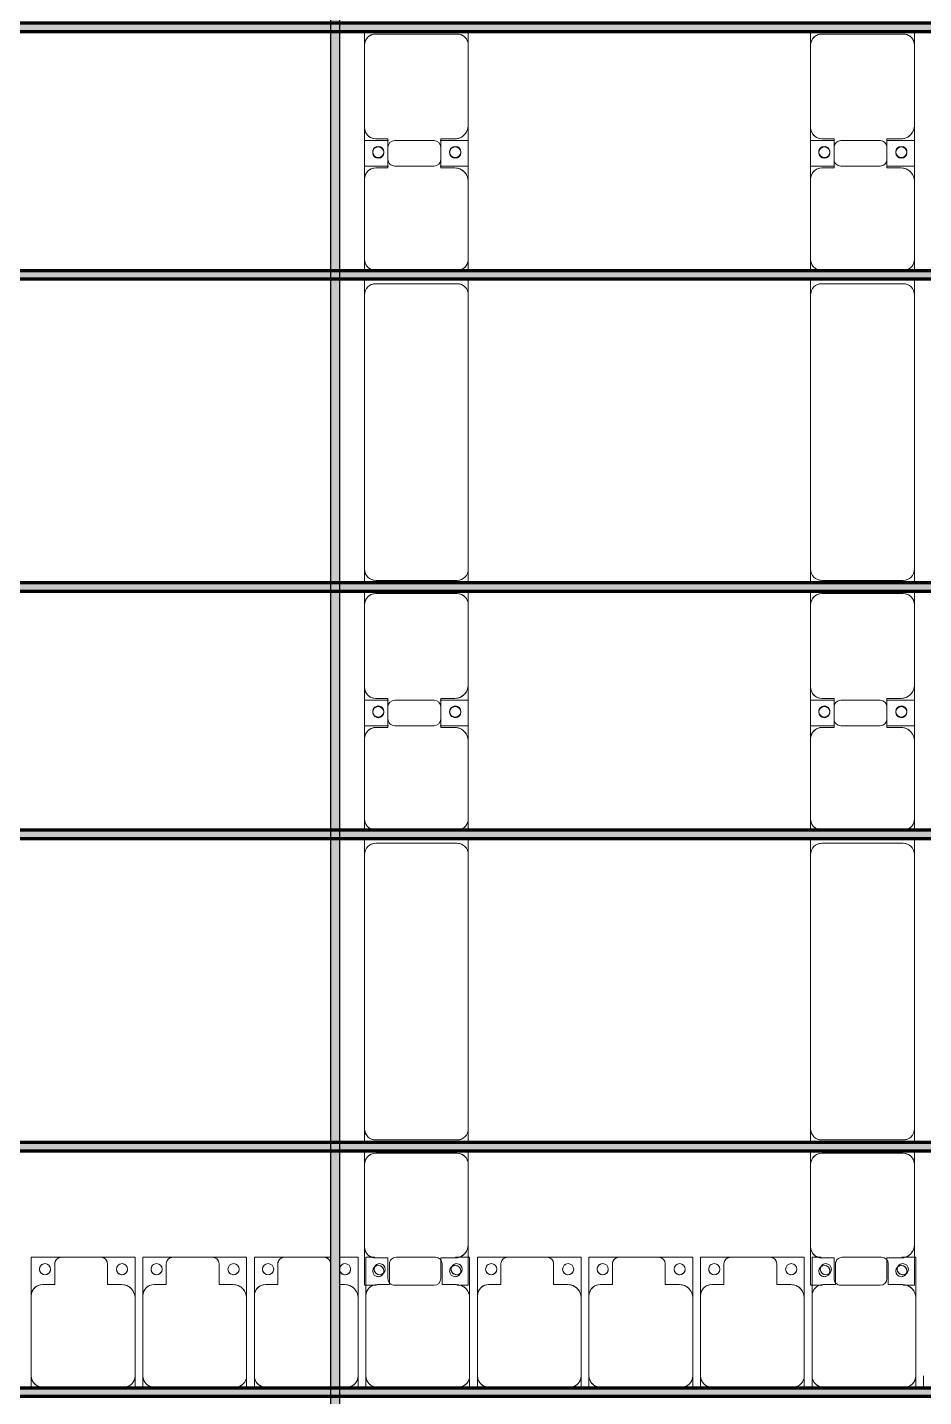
# Model space of a CAD drawing. Header units: millimetres. Extents: x -291190 to 146725, y 19759 to 185158.
# Drawn here: x -50923 to -46906, y 85792 to 91933 of the extents above; entities that cross this region are included whole.
import ezdxf

# ---------------------------------------------------------------- set-up
doc = ezdxf.new("R2010")
doc.units = ezdxf.units.MM
doc.layers.add('A-GENM', color=13, linetype='Continuous', lineweight=9)
doc.layers.add('S-BEAM', color=12, linetype='Continuous', lineweight=9)

# ---------------------------------------------------------------- blocks, each defined once
blk = doc.blocks.new('Dai phao do pin - DẢI PHAO ĐỠ PIN-51784-KHUNG KẾT CẤU BÈ PIN 4')
at = {"layer": 'A-GENM', "color": 7}
for p, q in [((63459.9, 241.6), (63519.7, 241.6)), ((63459.9, 241.6), (63519.7, 241.6)), ((63469.7, 191.6), (63469.7, -173.4)), ((63879.7, 241.6), (63519.7, 241.6)), ((63879.7, 241.6), (64062.2, 241.6)), ((64062.2, 241.6), (63879.7, 241.6)), ((63947.8, 241.6), (64130.3, 241.6)), ((63947.8, 116.2), (63947.8, 241.6)), ((64130.3, 241.6), (63947.8, 241.6)), ((64062.2, 241.6), (64062.2, 116.2)), ((64480.3, 241.6), (64130.3, 241.6)), ((64480.3, 241.6), (64529.9, 241.6)), ((64480.3, 241.6), (64529.9, 241.6)), ((64569.9, 241.6), (64639.7, 241.6)), ((64569.9, 241.6), (64639.7, 241.6)), ((64589.7, 191.6), (64589.7, -173.4)), ((65870.3, 241.6), (64639.7, 241.6)), ((65870.3, 241.6), (65929.9, 241.6)), ((65870.3, 241.6), (65929.9, 241.6)), ((65920.3, -173.4), (65920.3, 191.6)), ((65969.9, 241.6), (66029.7, 241.6)), ((65969.9, 241.6), (66029.7, 241.6)), ((65979.7, 191.6), (65979.7, -173.4)), ((66389.7, 241.6), (66029.7, 241.6)), ((66389.7, 241.6), (66572.2, 241.6)), ((66572.2, 241.6), (66389.7, 241.6)), ((66457.8, 241.6), (66640.3, 241.6)), ((66457.8, 116.2), (66457.8, 241.6)), ((66640.3, 241.6), (66457.8, 241.6)), ((66572.2, 241.6), (66572.2, 116.2)), ((66990.3, 241.6), (66640.3, 241.6)), ((66990.3, 241.6), (67039.9, 241.6)), ((66990.3, 241.6), (67039.9, 241.6)), ((67079.9, 241.6), (67149.7, 241.6)), ((67079.9, 241.6), (67149.7, 241.6)), ((67099.7, 191.6), (67099.7, -173.4)), ((68380.3, 241.6), (67149.7, 241.6)), ((68380.3, 241.6), (68439.9, 241.6)), ((68380.3, 241.6), (68439.9, 241.6)), ((68430.3, -173.4), (68430.3, 191.6)), ((68479.9, 241.6), (68539.7, 241.6)), ((68479.9, 241.6), (68539.7, 241.6)), ((68489.7, 191.6), (68489.7, -173.4)), ((68899.7, 241.6), (68539.7, 241.6)), ((68899.7, 241.6), (69082.2, 241.6)), ((68956.8, 241.6), (68899.7, 241.6)), ((69082.2, 241.6), (69082.2, 191.1)), ((69082.2, 191.1), (69082.2, 206.3)), ((63939.7, 118.2), (63939.7, 181.6)), ((64070.3, 181.6), (64070.3, 118.2)), ((66449.7, 118.2), (66449.7, 181.6)), ((66580.3, 181.6), (66580.3, 118.2)), ((68959.7, 118.2), (68959.7, 181.6)), ((64032.2, 118.2), (63939.7, 118.2)), ((63947.8, 88.2), (63947.8, -88.2)), ((64070.3, 118.2), (63977.8, 118.2)), ((64062.2, -88.2), (64062.2, 88.2)), ((66542.2, 118.2), (66449.7, 118.2)), ((66457.8, 88.2), (66457.8, -88.2)), ((66580.3, 118.2), (66487.8, 118.2)), ((66572.2, -88.2), (66572.2, 88.2)), ((69052.2, 118.2), (68959.7, 118.2)), ((69082.2, -88.2), (69082.2, 88.2)), ((63939.7, -173.4), (63939.7, -118.2)), ((63939.7, -118.2), (64032.2, -118.2)), ((63947.8, -223.4), (63947.8, -116.2)), ((63977.8, -118.2), (64070.3, -118.2)), ((64062.2, -116.2), (64062.2, -223.4)), ((64070.3, -118.2), (64070.3, -173.4)), ((66449.7, -173.4), (66449.7, -118.2)), ((66449.7, -118.2), (66542.2, -118.2)), ((66457.8, -223.4), (66457.8, -116.2)), ((66487.8, -118.2), (66580.3, -118.2)), ((66572.2, -116.2), (66572.2, -223.4)), ((66580.3, -118.2), (66580.3, -173.4)), ((68959.7, -173.4), (68959.7, -118.2)), ((68959.7, -118.2), (69052.2, -118.2)), ((63947.8, -169.2), (63947.8, -202)), ((66457.8, -169.2), (66457.8, -202)), ((69082.2, -170.3), (69082.2, -223.4)), ((69082.2, -183.7), (69082.2, -170.3)), ((63519.7, -223.4), (63459.9, -223.4)), ((63519.7, -223.4), (63459.9, -223.4)), ((63519.7, -223.4), (63889.7, -223.4)), ((64062.2, -223.4), (63889.7, -223.4)), ((63889.7, -223.4), (64062.2, -223.4)), ((64120.3, -223.4), (63947.8, -223.4)), ((63947.8, -223.4), (64120.3, -223.4)), ((64120.3, -223.4), (64480.3, -223.4)), ((64529.9, -223.4), (64480.3, -223.4)), ((64529.9, -223.4), (64480.3, -223.4)), ((64639.7, -223.4), (64569.9, -223.4)), ((64639.7, -223.4), (64569.9, -223.4)), ((64639.7, -223.4), (65870.3, -223.4)), ((65929.9, -223.4), (65870.3, -223.4)), ((65929.9, -223.4), (65870.3, -223.4)), ((66029.7, -223.4), (65969.9, -223.4)), ((66029.7, -223.4), (65969.9, -223.4)), ((66029.7, -223.4), (66399.7, -223.4)), ((66572.2, -223.4), (66399.7, -223.4)), ((66399.7, -223.4), (66572.2, -223.4)), ((66630.3, -223.4), (66457.8, -223.4)), ((66457.8, -223.4), (66630.3, -223.4)), ((66630.3, -223.4), (66990.3, -223.4)), ((67039.9, -223.4), (66990.3, -223.4)), ((67039.9, -223.4), (66990.3, -223.4)), ((67149.7, -223.4), (67079.9, -223.4)), ((67149.7, -223.4), (67079.9, -223.4)), ((67149.7, -223.4), (68380.3, -223.4)), ((68439.9, -223.4), (68380.3, -223.4)), ((68439.9, -223.4), (68380.3, -223.4)), ((68539.7, -223.4), (68479.9, -223.4)), ((68539.7, -223.4), (68479.9, -223.4)), ((68539.7, -223.4), (68909.7, -223.4)), ((69082.2, -223.4), (68909.7, -223.4)), ((68909.7, -223.4), (69082.2, -223.4))]:
    blk.add_line(p, q, dxfattribs=at)
for centre, radius, start, end in [((63519.7, 191.6), 50, 90, 180), ((63519.7, 191.6), 50, 105, 180), ((63879.7, 181.6), 60, 360, 90), ((63879.7, 181.6), 60, 45, 60), ((63879.7, 181.6), 60, 360, 60), ((63879.7, 181.6), 60, 45, 60), ((63998.6, 183.2), 25, 0, 180), ((63998.6, 183.2), 25, 360, 165), ((64001.4, 183.2), 25, 360, 180), ((64001.4, 183.2), 25, 90, 180), ((64001.4, 183.2), 25, 15, 75), ((64130.3, 181.6), 60, 90, 180), ((64130.3, 181.6), 60, 120, 180), ((64480.3, 191.6), 50, 15, 90), ((64480.3, 191.6), 50, 15, 75), ((64639.7, 191.6), 50, 90, 180), ((64639.7, 191.6), 50, 150, 180), ((64639.7, 191.6), 50, 105, 120), ((65870.3, 191.6), 50, 360, 90), ((65870.3, 191.6), 50, 60, 90), ((65870.3, 191.6), 50, 15, 30), ((66029.7, 191.6), 50, 90, 180), ((66029.7, 191.6), 50, 105, 180), ((66389.7, 181.6), 60, 360, 90), ((66389.7, 181.6), 60, 45, 60), ((66389.7, 181.6), 60, 360, 60), ((66389.7, 181.6), 60, 45, 60), ((66508.6, 183.2), 25, 0, 180), ((66508.6, 183.2), 25, 360, 165), ((66511.4, 183.2), 25, 0, 180), ((66511.4, 183.2), 25, 90, 180), ((66511.4, 183.2), 25, 15, 75), ((66640.3, 181.6), 60, 90, 180), ((66640.3, 181.6), 60, 120, 180), ((66990.3, 191.6), 50, 15, 90), ((66990.3, 191.6), 50, 15, 75), ((67149.7, 191.6), 50, 90, 180), ((67149.7, 191.6), 50, 150, 180), ((67149.7, 191.6), 50, 105, 120), ((68380.3, 191.6), 50, 360, 90), ((68380.3, 191.6), 50, 60, 90), ((68380.3, 191.6), 50, 15, 30), ((68539.7, 191.6), 50, 90, 180), ((68539.7, 191.6), 50, 105, 180), ((68899.7, 181.6), 60, 360, 90), ((68899.7, 181.6), 60, 45, 60), ((68899.7, 181.6), 60, 360, 60), ((68899.7, 181.6), 60, 45, 60), ((69018.6, 183.2), 25, 0, 180), ((69018.6, 183.2), 25, 60, 165), ((69018.6, 183.2), 25, 360, 15), ((63998.6, 183.2), 25, 180, 360), ((64001.4, 183.2), 25, 180, 0), ((64001.4, 183.2), 25, 180, 270), ((63998.6, 183.2), 25, 210, 255), ((63998.6, 183.2), 25, 270, 360), ((64001.4, 183.2), 25, 285, 330), ((66508.6, 183.2), 25, 180, 0), ((66511.4, 183.2), 25, 180, 0), ((66511.4, 183.2), 25, 180, 270), ((66508.6, 183.2), 25, 210, 255), ((66508.6, 183.2), 25, 270, 360), ((66511.4, 183.2), 25, 285, 330), ((69018.6, 183.2), 25, 180, 0), ((69018.6, 183.2), 25, 180, 195), ((69018.6, 183.2), 25, 210, 255), ((69018.6, 183.2), 25, 285, 315), ((63977.8, 88.2), 30, 90, 180), ((64032.2, 88.2), 30, 360, 90), ((66487.8, 88.2), 30, 90, 180), ((66542.2, 88.2), 30, 360, 90), ((69052.2, 88.2), 30, 360, 90), ((63977.8, -88.2), 30, 180, 270), ((64032.2, -88.2), 30, 270, 360), ((66487.8, -88.2), 30, 180, 270), ((66542.2, -88.2), 30, 270, 360), ((69052.2, -88.2), 30, 270, 360), ((69052.2, -88.2), 30, 285, 300), ((63519.7, -173.4), 50, 180, 270), ((63519.7, -173.4), 50, 180, 255), ((63889.7, -173.4), 50, 270, 360), ((63889.7, -173.4), 50, 285, 360), ((63889.7, -173.4), 50, 315, 0), ((63889.7, -173.4), 50, 315, 0), ((63998.6, -161.8), 25, 0, 180), ((63998.6, -161.8), 25, 180, 360), ((63998.6, -161.8), 25, 105, 165), ((63998.6, -161.8), 25, 195, 360), ((64001.4, -161.8), 25, 0, 180), ((64001.4, -161.8), 25, 105, 180), ((64001.4, -161.8), 25, 180, 0), ((64001.4, -161.8), 25, 180, 270), ((63998.6, -161.8), 25, 360, 75), ((64001.4, -161.8), 25, 15, 75), ((64001.4, -161.8), 25, 285, 345), ((64120.3, -173.4), 50, 180, 270), ((64120.3, -173.4), 50, 180, 255), ((64639.7, -173.4), 50, 180, 270), ((64639.7, -173.4), 50, 180, 210), ((65870.3, -173.4), 50, 270, 360), ((65870.3, -173.4), 50, 330, 360), ((66029.7, -173.4), 50, 180, 270), ((66029.7, -173.4), 50, 180, 255), ((66399.7, -173.4), 50, 270, 360), ((66399.7, -173.4), 50, 285, 360), ((66399.7, -173.4), 50, 315, 0), ((66399.7, -173.4), 50, 315, 0), ((66508.6, -161.8), 25, 0, 180), ((66508.6, -161.8), 25, 180, 0), ((66508.6, -161.8), 25, 105, 165), ((66508.6, -161.8), 25, 195, 360), ((66511.4, -161.8), 25, 0, 180), ((66511.4, -161.8), 25, 105, 180), ((66511.4, -161.8), 25, 180, 360), ((66511.4, -161.8), 25, 180, 270), ((66508.6, -161.8), 25, 360, 75), ((66511.4, -161.8), 25, 15, 75), ((66511.4, -161.8), 25, 285, 345), ((66630.3, -173.4), 50, 180, 270), ((66630.3, -173.4), 50, 180, 255), ((67149.7, -173.4), 50, 180, 270), ((67149.7, -173.4), 50, 180, 210), ((68380.3, -173.4), 50, 270, 360), ((68380.3, -173.4), 50, 330, 360), ((68539.7, -173.4), 50, 180, 270), ((68539.7, -173.4), 50, 180, 255), ((68909.7, -173.4), 50, 270, 360), ((68909.7, -173.4), 50, 285, 360), ((69018.6, -161.8), 25, 0, 180), ((69018.6, -161.8), 25, 180, 0), ((69018.6, -161.8), 25, 180, 240), ((69018.6, -161.8), 25, 105, 165), ((69018.6, -161.8), 25, 45, 90), ((69018.6, -161.8), 25, 300, 315), ((69018.6, -161.8), 25, 360, 15), ((69018.6, -161.8), 25, 345, 360), ((64120.3, -173.4), 50, 210, 225), ((64120.3, -173.4), 50, 210, 225), ((64480.3, -173.4), 50, 270, 345), ((64480.3, -173.4), 50, 285, 345), ((64639.7, -173.4), 50, 240, 270), ((65870.3, -173.4), 50, 285, 300), ((66630.3, -173.4), 50, 210, 225), ((66630.3, -173.4), 50, 210, 225), ((66990.3, -173.4), 50, 270, 345), ((66990.3, -173.4), 50, 285, 345), ((67149.7, -173.4), 50, 240, 270), ((68380.3, -173.4), 50, 285, 300), ((68909.7, -173.4), 50, 315, 330), ((68909.7, -173.4), 50, 315, 330)]:
    blk.add_arc(centre, radius, start, end, dxfattribs=at)
blk = doc.blocks.new('Dai phao do pin - DẢI PHAO ĐỠ PIN-V20-KHUNG KẾT CẤU BÈ PIN 4')
at = {"layer": 'A-GENM', "color": 7}
for p, q in [((63459.9, 241.6), (63519.7, 241.6)), ((63459.9, 241.6), (63519.7, 241.6)), ((63469.7, 191.6), (63469.7, -173.4)), ((63879.7, 241.6), (63519.7, 241.6)), ((63879.7, 241.6), (64062.2, 241.6)), ((64062.2, 241.6), (63879.7, 241.6)), ((63947.8, 241.6), (64130.3, 241.6)), ((63947.8, 116.2), (63947.8, 241.6)), ((64130.3, 241.6), (63947.8, 241.6)), ((64062.2, 241.6), (64062.2, 116.2)), ((64480.3, 241.6), (64130.3, 241.6)), ((64480.3, 241.6), (64529.9, 241.6)), ((64480.3, 241.6), (64529.9, 241.6)), ((64569.9, 241.6), (64639.7, 241.6)), ((64569.9, 241.6), (64639.7, 241.6)), ((64589.7, 191.6), (64589.7, -173.4)), ((65870.3, 241.6), (64639.7, 241.6)), ((65870.3, 241.6), (65929.9, 241.6)), ((65870.3, 241.6), (65929.9, 241.6)), ((65920.3, -173.4), (65920.3, 191.6)), ((65969.9, 241.6), (66029.7, 241.6)), ((65969.9, 241.6), (66029.7, 241.6)), ((65979.7, 191.6), (65979.7, -173.4)), ((66389.7, 241.6), (66029.7, 241.6)), ((66389.7, 241.6), (66572.2, 241.6)), ((66572.2, 241.6), (66389.7, 241.6)), ((66457.8, 241.6), (66640.3, 241.6)), ((66457.8, 116.2), (66457.8, 241.6)), ((66640.3, 241.6), (66457.8, 241.6)), ((66572.2, 241.6), (66572.2, 116.2)), ((66990.3, 241.6), (66640.3, 241.6)), ((66990.3, 241.6), (67039.9, 241.6)), ((66990.3, 241.6), (67039.9, 241.6)), ((67079.9, 241.6), (67149.7, 241.6)), ((67079.9, 241.6), (67149.7, 241.6)), ((67099.7, 191.6), (67099.7, -173.4)), ((68380.3, 241.6), (67149.7, 241.6)), ((68380.3, 241.6), (68439.9, 241.6)), ((68380.3, 241.6), (68439.9, 241.6)), ((68430.3, -173.4), (68430.3, 191.6)), ((68479.9, 241.6), (68539.7, 241.6)), ((68479.9, 241.6), (68539.7, 241.6)), ((68489.7, 191.6), (68489.7, -173.4)), ((68899.7, 241.6), (68539.7, 241.6)), ((68899.7, 241.6), (69082.2, 241.6)), ((68956.8, 241.6), (68899.7, 241.6)), ((69082.2, 241.6), (69082.2, 191.1)), ((69082.2, 191.1), (69082.2, 205)), ((63939.7, 118.2), (63939.7, 181.6)), ((64070.3, 181.6), (64070.3, 118.2)), ((66449.7, 118.2), (66449.7, 181.6)), ((66580.3, 181.6), (66580.3, 118.2)), ((68959.7, 118.2), (68959.7, 181.6)), ((64032.2, 118.2), (63939.7, 118.2)), ((63947.8, 88.2), (63947.8, -88.2)), ((64070.3, 118.2), (63977.8, 118.2)), ((64062.2, -88.2), (64062.2, 88.2)), ((66542.2, 118.2), (66449.7, 118.2)), ((66457.8, 88.2), (66457.8, -88.2)), ((66580.3, 118.2), (66487.8, 118.2)), ((66572.2, -88.2), (66572.2, 88.2)), ((69052.2, 118.2), (68959.7, 118.2)), ((69082.2, -88.2), (69082.2, 88.2)), ((63939.7, -173.4), (63939.7, -118.2)), ((63939.7, -118.2), (64032.2, -118.2)), ((63947.8, -223.4), (63947.8, -116.2)), ((63977.8, -118.2), (64070.3, -118.2)), ((64062.2, -116.2), (64062.2, -223.4)), ((64070.3, -118.2), (64070.3, -173.4)), ((66449.7, -173.4), (66449.7, -118.2)), ((66449.7, -118.2), (66542.2, -118.2)), ((66457.8, -223.4), (66457.8, -116.2)), ((66487.8, -118.2), (66580.3, -118.2)), ((66572.2, -116.2), (66572.2, -223.4)), ((66580.3, -118.2), (66580.3, -173.4)), ((68959.7, -173.4), (68959.7, -118.2)), ((68959.7, -118.2), (69052.2, -118.2)), ((63947.8, -169.2), (63947.8, -202)), ((66457.8, -169.2), (66457.8, -202)), ((69082.2, -170.3), (69082.2, -223.4)), ((69082.2, -183.7), (69082.2, -170.3)), ((63519.7, -223.4), (63459.9, -223.4)), ((63519.7, -223.4), (63459.9, -223.4)), ((63519.7, -223.4), (63889.7, -223.4)), ((64062.2, -223.4), (63889.7, -223.4)), ((63889.7, -223.4), (64062.2, -223.4)), ((64120.3, -223.4), (63947.8, -223.4)), ((63947.8, -223.4), (64120.3, -223.4)), ((64120.3, -223.4), (64480.3, -223.4)), ((64529.9, -223.4), (64480.3, -223.4)), ((64529.9, -223.4), (64480.3, -223.4)), ((64639.7, -223.4), (64569.9, -223.4)), ((64639.7, -223.4), (64569.9, -223.4)), ((64639.7, -223.4), (65870.3, -223.4)), ((65929.9, -223.4), (65870.3, -223.4)), ((65929.9, -223.4), (65870.3, -223.4)), ((66029.7, -223.4), (65969.9, -223.4)), ((66029.7, -223.4), (65969.9, -223.4)), ((66029.7, -223.4), (66399.7, -223.4)), ((66572.2, -223.4), (66399.7, -223.4)), ((66399.7, -223.4), (66572.2, -223.4)), ((66630.3, -223.4), (66457.8, -223.4)), ((66457.8, -223.4), (66630.3, -223.4)), ((66630.3, -223.4), (66990.3, -223.4)), ((67039.9, -223.4), (66990.3, -223.4)), ((67039.9, -223.4), (66990.3, -223.4)), ((67149.7, -223.4), (67079.9, -223.4)), ((67149.7, -223.4), (67079.9, -223.4)), ((67149.7, -223.4), (68380.3, -223.4)), ((68439.9, -223.4), (68380.3, -223.4)), ((68439.9, -223.4), (68380.3, -223.4)), ((68539.7, -223.4), (68479.9, -223.4)), ((68539.7, -223.4), (68479.9, -223.4)), ((68539.7, -223.4), (68909.7, -223.4)), ((69082.2, -223.4), (68909.7, -223.4)), ((68909.7, -223.4), (69082.2, -223.4))]:
    blk.add_line(p, q, dxfattribs=at)
for centre, radius, start, end in [((63519.7, 191.6), 50, 90, 180), ((63519.7, 191.6), 50, 105, 180), ((63879.7, 181.6), 60, 360, 90), ((63879.7, 181.6), 60, 45, 60), ((63879.7, 181.6), 60, 360, 60), ((63879.7, 181.6), 60, 45, 60), ((63998.6, 183.2), 25, 0, 180), ((63998.6, 183.2), 25, 360, 165), ((64001.4, 183.2), 25, 360, 180), ((64001.4, 183.2), 25, 90, 180), ((64001.4, 183.2), 25, 15, 75), ((64130.3, 181.6), 60, 90, 180), ((64130.3, 181.6), 60, 120, 180), ((64480.3, 191.6), 50, 15, 90), ((64480.3, 191.6), 50, 15, 75), ((64639.7, 191.6), 50, 90, 180), ((64639.7, 191.6), 50, 165, 180), ((64639.7, 191.6), 50, 105, 120), ((65870.3, 191.6), 50, 360, 90), ((65870.3, 191.6), 50, 60, 90), ((66029.7, 191.6), 50, 90, 180), ((66029.7, 191.6), 50, 105, 180), ((66389.7, 181.6), 60, 360, 90), ((66389.7, 181.6), 60, 45, 60), ((66389.7, 181.6), 60, 360, 60), ((66389.7, 181.6), 60, 45, 60), ((66508.6, 183.2), 25, 0, 180), ((66508.6, 183.2), 25, 360, 165), ((66511.4, 183.2), 25, 0, 180), ((66511.4, 183.2), 25, 90, 180), ((66511.4, 183.2), 25, 15, 75), ((66640.3, 181.6), 60, 90, 180), ((66640.3, 181.6), 60, 120, 180), ((66990.3, 191.6), 50, 15, 90), ((66990.3, 191.6), 50, 15, 75), ((67149.7, 191.6), 50, 90, 180), ((67149.7, 191.6), 50, 165, 180), ((67149.7, 191.6), 50, 105, 120), ((68380.3, 191.6), 50, 360, 90), ((68380.3, 191.6), 50, 60, 90), ((68380.3, 191.6), 50, 15, 30), ((68539.7, 191.6), 50, 90, 180), ((68539.7, 191.6), 50, 105, 180), ((68899.7, 181.6), 60, 360, 90), ((68899.7, 181.6), 60, 45, 60), ((68899.7, 181.6), 60, 360, 60), ((68899.7, 181.6), 60, 45, 60), ((69018.6, 183.2), 25, 0, 180), ((69018.6, 183.2), 25, 60, 165), ((69018.6, 183.2), 25, 360, 15), ((63998.6, 183.2), 25, 180, 360), ((64001.4, 183.2), 25, 180, 0), ((64001.4, 183.2), 25, 180, 270), ((63998.6, 183.2), 25, 210, 255), ((63998.6, 183.2), 25, 270, 360), ((64001.4, 183.2), 25, 285, 330), ((66508.6, 183.2), 25, 180, 0), ((66511.4, 183.2), 25, 180, 0), ((66511.4, 183.2), 25, 180, 270), ((66508.6, 183.2), 25, 210, 255), ((66508.6, 183.2), 25, 270, 360), ((66511.4, 183.2), 25, 285, 330), ((69018.6, 183.2), 25, 180, 0), ((69018.6, 183.2), 25, 180, 195), ((69018.6, 183.2), 25, 210, 255), ((69018.6, 183.2), 25, 285, 315), ((63977.8, 88.2), 30, 90, 180), ((64032.2, 88.2), 30, 360, 90), ((66487.8, 88.2), 30, 90, 180), ((66542.2, 88.2), 30, 360, 90), ((69052.2, 88.2), 30, 360, 90), ((63977.8, -88.2), 30, 180, 270), ((64032.2, -88.2), 30, 270, 360), ((66487.8, -88.2), 30, 180, 270), ((66542.2, -88.2), 30, 270, 360), ((69052.2, -88.2), 30, 270, 360), ((69052.2, -88.2), 30, 285, 300), ((63519.7, -173.4), 50, 180, 270), ((63519.7, -173.4), 50, 180, 255), ((63889.7, -173.4), 50, 270, 360), ((63889.7, -173.4), 50, 285, 360), ((63889.7, -173.4), 50, 315, 0), ((63889.7, -173.4), 50, 315, 0), ((63998.6, -161.8), 25, 0, 180), ((63998.6, -161.8), 25, 180, 360), ((63998.6, -161.8), 25, 105, 165), ((63998.6, -161.8), 25, 195, 360), ((64001.4, -161.8), 25, 0, 180), ((64001.4, -161.8), 25, 105, 180), ((64001.4, -161.8), 25, 180, 0), ((64001.4, -161.8), 25, 180, 270), ((63998.6, -161.8), 25, 360, 75), ((64001.4, -161.8), 25, 15, 75), ((64001.4, -161.8), 25, 285, 345), ((64120.3, -173.4), 50, 180, 270), ((64120.3, -173.4), 50, 180, 255), ((64639.7, -173.4), 50, 180, 270), ((64639.7, -173.4), 50, 180, 210), ((65870.3, -173.4), 50, 270, 360), ((65870.3, -173.4), 50, 330, 360), ((66029.7, -173.4), 50, 180, 270), ((66029.7, -173.4), 50, 180, 255), ((66399.7, -173.4), 50, 270, 360), ((66399.7, -173.4), 50, 285, 360), ((66399.7, -173.4), 50, 315, 0), ((66399.7, -173.4), 50, 315, 0), ((66508.6, -161.8), 25, 0, 180), ((66508.6, -161.8), 25, 180, 0), ((66508.6, -161.8), 25, 105, 165), ((66508.6, -161.8), 25, 195, 360), ((66511.4, -161.8), 25, 0, 180), ((66511.4, -161.8), 25, 105, 180), ((66511.4, -161.8), 25, 180, 360), ((66511.4, -161.8), 25, 180, 270), ((66508.6, -161.8), 25, 360, 75), ((66511.4, -161.8), 25, 15, 75), ((66511.4, -161.8), 25, 285, 345), ((66630.3, -173.4), 50, 180, 270), ((66630.3, -173.4), 50, 180, 255), ((67149.7, -173.4), 50, 180, 270), ((67149.7, -173.4), 50, 180, 210), ((68380.3, -173.4), 50, 270, 360), ((68380.3, -173.4), 50, 330, 360), ((68539.7, -173.4), 50, 180, 270), ((68539.7, -173.4), 50, 180, 255), ((68909.7, -173.4), 50, 270, 360), ((68909.7, -173.4), 50, 285, 360), ((69018.6, -161.8), 25, 0, 180), ((69018.6, -161.8), 25, 180, 0), ((69018.6, -161.8), 25, 180, 240), ((69018.6, -161.8), 25, 105, 165), ((69018.6, -161.8), 25, 45, 90), ((69018.6, -161.8), 25, 300, 315), ((69018.6, -161.8), 25, 360, 15), ((69018.6, -161.8), 25, 345, 360), ((64120.3, -173.4), 50, 210, 225), ((64120.3, -173.4), 50, 210, 225), ((64480.3, -173.4), 50, 270, 345), ((64480.3, -173.4), 50, 285, 345), ((64639.7, -173.4), 50, 240, 270), ((65870.3, -173.4), 50, 285, 300), ((66630.3, -173.4), 50, 210, 225), ((66630.3, -173.4), 50, 210, 225), ((66990.3, -173.4), 50, 270, 345), ((66990.3, -173.4), 50, 285, 345), ((67149.7, -173.4), 50, 240, 270), ((68380.3, -173.4), 50, 285, 300), ((68909.7, -173.4), 50, 315, 330), ((68909.7, -173.4), 50, 315, 330)]:
    blk.add_arc(centre, radius, start, end, dxfattribs=at)
blk = doc.blocks.new('Dầm C52 - Dầm C52-73881-KHUNG KẾT CẤU BÈ PIN 4')
at = {"layer": 'S-BEAM', "lineweight": 140}
blk.add_hatch(color=1, dxfattribs=at).paths.add_polyline_path([(-173700.3, 20), (-174539.9, 20), (-174539.9, -20), (174539.9, -20), (174539.9, 20), (-171883.4, 20)])
at = {"layer": 'S-BEAM', "color": 1, "lineweight": 140}
for p, q in [((-174539.9, 20), (174539.9, 20)), ((174539.9, -20), (-174539.9, -20))]:
    blk.add_line(p, q, dxfattribs=at)
blk = doc.blocks.new('Dầm C52 - Dầm C52-73882-KHUNG KẾT CẤU BÈ PIN 4')
at = {"layer": 'S-BEAM', "lineweight": 140}
blk.add_hatch(color=1, dxfattribs=at).paths.add_polyline_path([(-173700.3, 20), (-174539.9, 20), (-174539.9, -20), (174500.8, -20), (174500.8, 20), (-172791.8, 20)])
at = {"layer": 'S-BEAM', "color": 1, "lineweight": 140}
for p, q in [((-174539.9, 20), (174500.8, 20)), ((174500.8, -20), (-174539.9, -20))]:
    blk.add_line(p, q, dxfattribs=at)
blk = doc.blocks.new('Dầm C52 - Dầm C52-V25-KHUNG KẾT CẤU BÈ PIN 4')
at = {"layer": 'S-BEAM', "lineweight": 140}
blk.add_hatch(color=1, dxfattribs=at).paths.add_polyline_path([(-173700.3, 20), (-174539.9, 20), (-174539.9, -20), (174539.9, -20), (174539.9, 20), (-172791.8, 20)])
at = {"layer": 'S-BEAM', "color": 1, "lineweight": 140}
for p, q in [((-174539.9, 20), (174539.9, 20)), ((174539.9, -20), (-174539.9, -20))]:
    blk.add_line(p, q, dxfattribs=at)
blk = doc.blocks.new('Dải phao đi lại kèm đỡ invester - DẢI PHAO ĐI LẠI-65799-KHUNG KẾT CẤU BÈ PIN 4')
at = {"layer": 'A-GENM', "color": 7}
for p, q in [((111723.4, -727.1), (111723.4, -779.7)), ((111758.4, -779.7), (111758.4, -727.1)), ((111758.4, -779.7), (111758.4, -727.1)), ((112173.4, -729.7), (111808.4, -729.7)), ((112223.4, -727.1), (112223.4, -779.7)), ((112223.4, -727.1), (112223.4, -779.7)), ((112258.4, -779.7), (112258.4, -727.1)), ((112258.4, -779.7), (112258.4, -727.1)), ((112673.4, -729.7), (112308.4, -729.7)), ((112723.4, -727.1), (112723.4, -779.7)), ((112723.4, -727.1), (112723.4, -779.7)), ((112758.4, -779.7), (112758.4, -727.1)), ((112758.4, -779.7), (112758.4, -727.1)), ((113173.4, -729.7), (112808.4, -729.7)), ((113223.4, -727.1), (113223.4, -779.7)), ((113223.4, -727.1), (113223.4, -779.7)), ((113258.4, -779.7), (113258.4, -727.1)), ((113258.4, -779.7), (113258.4, -727.1)), ((113673.4, -729.7), (113308.4, -729.7)), ((113723.4, -727.1), (113723.4, -779.7)), ((113723.4, -727.1), (113723.4, -779.7)), ((113758.4, -779.7), (113758.4, -727.1)), ((113758.4, -779.7), (113758.4, -727.1)), ((114173.4, -729.7), (113808.4, -729.7)), ((114223.4, -727.1), (114223.4, -779.7)), ((114223.4, -727.1), (114223.4, -779.7)), ((114258.4, -779.7), (114258.4, -727.1)), ((114258.4, -779.7), (114258.4, -727.1)), ((114341.4, -729.7), (114308.4, -729.7)), ((114673.4, -729.7), (114381.4, -729.7)), ((114723.4, -727.1), (114723.4, -779.7)), ((114723.4, -727.1), (114723.4, -779.7)), ((114758.4, -779.7), (114758.4, -727.1)), ((114758.4, -779.7), (114758.4, -727.1)), ((115173.4, -729.7), (114808.4, -729.7)), ((115223.4, -727.1), (115223.4, -779.7)), ((115223.4, -727.1), (115223.4, -779.7)), ((115258.4, -779.7), (115258.4, -727.1)), ((115258.4, -779.7), (115258.4, -727.1)), ((115673.4, -729.7), (115308.4, -729.7)), ((115723.4, -727.1), (115723.4, -779.7)), ((115723.4, -727.1), (115723.4, -779.7)), ((111758.4, -779.7), (111758.4, -1129.7)), ((112223.4, -1139.7), (112223.4, -779.7)), ((112258.4, -779.7), (112258.4, -1129.7)), ((112723.4, -1139.7), (112723.4, -779.7)), ((112758.4, -779.7), (112758.4, -1129.7)), ((113223.4, -1139.7), (113223.4, -779.7)), ((113258.4, -779.7), (113258.4, -1129.7)), ((113723.4, -1139.7), (113723.4, -779.7)), ((113758.4, -779.7), (113758.4, -1129.7)), ((114223.4, -1139.7), (114223.4, -779.7)), ((114258.4, -779.7), (114258.4, -1129.7)), ((114723.4, -1139.7), (114723.4, -779.7)), ((114758.4, -779.7), (114758.4, -1129.7)), ((115223.4, -1139.7), (115223.4, -779.7)), ((115258.4, -779.7), (115258.4, -1129.7)), ((115723.4, -1139.7), (115723.4, -779.7)), ((111758.4, -1312.2), (111758.4, -1129.7)), ((111758.4, -1129.7), (111758.4, -1312.2)), ((112223.4, -1139.7), (112223.4, -1312.2)), ((112223.4, -1187.3), (112223.4, -1139.7)), ((112258.4, -1312.2), (112258.4, -1129.7)), ((112258.4, -1129.7), (112258.4, -1312.2)), ((112723.4, -1139.7), (112723.4, -1312.2)), ((112723.4, -1312.2), (112723.4, -1139.7)), ((112758.4, -1312.2), (112758.4, -1129.7)), ((112758.4, -1129.7), (112758.4, -1312.2)), ((113223.4, -1139.7), (113223.4, -1312.2)), ((113223.4, -1312.2), (113223.4, -1139.7)), ((113258.4, -1312.2), (113258.4, -1129.7)), ((113258.4, -1129.7), (113258.4, -1312.2)), ((113723.4, -1139.7), (113723.4, -1312.2)), ((113723.4, -1312.2), (113723.4, -1139.7)), ((113758.4, -1312.2), (113758.4, -1129.7)), ((113758.4, -1129.7), (113758.4, -1312.2)), ((114223.4, -1139.7), (114223.4, -1312.2)), ((114223.4, -1187.3), (114223.4, -1139.7)), ((114258.4, -1312.2), (114258.4, -1129.7)), ((114258.4, -1129.7), (114258.4, -1312.2)), ((114723.4, -1139.7), (114723.4, -1312.2)), ((114723.4, -1312.2), (114723.4, -1139.7)), ((114758.4, -1312.2), (114758.4, -1129.7)), ((114758.4, -1129.7), (114758.4, -1312.2)), ((115223.4, -1139.7), (115223.4, -1312.2)), ((115223.4, -1312.2), (115223.4, -1139.7)), ((115258.4, -1312.2), (115258.4, -1129.7)), ((115258.4, -1129.7), (115258.4, -1312.2)), ((115723.4, -1139.7), (115723.4, -1312.2)), ((115723.4, -1312.2), (115723.4, -1139.7)), ((111818.4, -1189.7), (111881.8, -1189.7)), ((111881.8, -1189.7), (111881.8, -1282.2)), ((112118.2, -1282.2), (112118.2, -1189.7)), ((112118.2, -1189.7), (112173.4, -1189.7)), ((112318.4, -1189.7), (112381.8, -1189.7)), ((112381.8, -1189.7), (112381.8, -1282.2)), ((112618.2, -1282.2), (112618.2, -1189.7)), ((112618.2, -1189.7), (112673.4, -1189.7)), ((112818.4, -1189.7), (112881.8, -1189.7)), ((112881.8, -1189.7), (112881.8, -1282.2)), ((113118.2, -1282.2), (113118.2, -1189.7)), ((113118.2, -1189.7), (113173.4, -1189.7)), ((113318.4, -1189.7), (113381.8, -1189.7)), ((113381.8, -1189.7), (113381.8, -1282.2)), ((113618.2, -1282.2), (113618.2, -1189.7)), ((113618.2, -1189.7), (113673.4, -1189.7)), ((113818.4, -1189.7), (113881.8, -1189.7)), ((113881.8, -1189.7), (113881.8, -1282.2)), ((114118.2, -1282.2), (114118.2, -1189.7)), ((114118.2, -1189.7), (114173.4, -1189.7)), ((114318.4, -1189.7), (114341.4, -1189.7)), ((114381.8, -1189.7), (114381.8, -1282.2)), ((114618.2, -1282.2), (114618.2, -1189.7)), ((114618.2, -1189.7), (114673.4, -1189.7)), ((114818.4, -1189.7), (114881.8, -1189.7)), ((114881.8, -1189.7), (114881.8, -1282.2)), ((115118.2, -1282.2), (115118.2, -1189.7)), ((115118.2, -1189.7), (115173.4, -1189.7)), ((115318.4, -1189.7), (115381.8, -1189.7)), ((115381.8, -1189.7), (115381.8, -1282.2)), ((115618.2, -1282.2), (115618.2, -1189.7)), ((115618.2, -1189.7), (115673.4, -1189.7)), ((111821.5, -1312.2), (111758.4, -1312.2)), ((111806.3, -1312.2), (111821.5, -1312.2)), ((111911.8, -1312.2), (112088.2, -1312.2)), ((112223.4, -1312.2), (112183, -1312.2)), ((112183, -1312.2), (112211.7, -1312.2)), ((112411.8, -1312.2), (112258.4, -1312.2)), ((112258.4, -1312.2), (112411.8, -1312.2)), ((112411.8, -1312.2), (112588.2, -1312.2)), ((112723.4, -1312.2), (112588.2, -1312.2)), ((112588.2, -1312.2), (112723.4, -1312.2)), ((112911.8, -1312.2), (112758.4, -1312.2)), ((112758.4, -1312.2), (112911.8, -1312.2)), ((112911.8, -1312.2), (113088.2, -1312.2)), ((113223.4, -1312.2), (113088.2, -1312.2)), ((113088.2, -1312.2), (113223.4, -1312.2)), ((113411.8, -1312.2), (113258.4, -1312.2)), ((113258.4, -1312.2), (113411.8, -1312.2)), ((113411.8, -1312.2), (113588.2, -1312.2)), ((113723.4, -1312.2), (113588.2, -1312.2)), ((113588.2, -1312.2), (113723.4, -1312.2)), ((113821.5, -1312.2), (113758.4, -1312.2)), ((113806.3, -1312.2), (113821.5, -1312.2)), ((113911.8, -1312.2), (114088.2, -1312.2)), ((114223.4, -1312.2), (114183, -1312.2)), ((114183, -1312.2), (114211.7, -1312.2)), ((114341.4, -1312.2), (114258.4, -1312.2)), ((114258.4, -1312.2), (114341.4, -1312.2)), ((114411.8, -1312.2), (114381.4, -1312.2)), ((114381.4, -1312.2), (114411.8, -1312.2)), ((114411.8, -1312.2), (114588.2, -1312.2)), ((114723.4, -1312.2), (114588.2, -1312.2)), ((114588.2, -1312.2), (114723.4, -1312.2)), ((114911.8, -1312.2), (114758.4, -1312.2)), ((114758.4, -1312.2), (114911.8, -1312.2)), ((114911.8, -1312.2), (115088.2, -1312.2)), ((115223.4, -1312.2), (115088.2, -1312.2)), ((115088.2, -1312.2), (115223.4, -1312.2)), ((115411.8, -1312.2), (115258.4, -1312.2)), ((115258.4, -1312.2), (115411.8, -1312.2)), ((115411.8, -1312.2), (115588.2, -1312.2)), ((115723.4, -1312.2), (115588.2, -1312.2)), ((115588.2, -1312.2), (115723.4, -1312.2))]:
    blk.add_line(p, q, dxfattribs=at)
for centre, radius, start, end in [((111808.4, -779.7), 50, 90, 180), ((111808.4, -779.7), 50, 90, 165), ((112173.4, -779.7), 50, 360, 90), ((112173.4, -779.7), 50, 15, 90), ((112308.4, -779.7), 50, 90, 180), ((112308.4, -779.7), 50, 90, 165), ((112673.4, -779.7), 50, 360, 90), ((112673.4, -779.7), 50, 15, 90), ((112808.4, -779.7), 50, 90, 180), ((112808.4, -779.7), 50, 90, 165), ((113173.4, -779.7), 50, 360, 90), ((113173.4, -779.7), 50, 15, 90), ((113308.4, -779.7), 50, 90, 180), ((113308.4, -779.7), 50, 90, 165), ((113673.4, -779.7), 50, 360, 90), ((113673.4, -779.7), 50, 15, 90), ((113808.4, -779.7), 50, 90, 180), ((113808.4, -779.7), 50, 98.16888, 165), ((114173.4, -779.7), 50, 360, 90), ((114173.4, -779.7), 50, 15, 90), ((114308.4, -779.7), 50, 90, 180), ((114308.4, -779.7), 50, 90, 165), ((114673.4, -779.7), 50, 360, 90), ((114673.4, -779.7), 50, 15, 90), ((114808.4, -779.7), 50, 90, 180), ((114808.4, -779.7), 50, 90, 165), ((115173.4, -779.7), 50, 360, 90), ((115173.4, -779.7), 50, 15, 90), ((115308.4, -779.7), 50, 90, 180), ((115308.4, -779.7), 50, 90, 165), ((115673.4, -779.7), 50, 360, 90), ((115673.4, -779.7), 50, 15, 90), ((111818.4, -1129.7), 60, 180, 270), ((111818.4, -1129.7), 60, 210, 270), ((112173.4, -1139.7), 50, 270, 360), ((112173.4, -1139.7), 50, 270, 345), ((112318.4, -1129.7), 60, 180, 270), ((112318.4, -1129.7), 60, 210, 270), ((112673.4, -1139.7), 50, 270, 360), ((112673.4, -1139.7), 50, 270, 345), ((112818.4, -1129.7), 60, 180, 270), ((112818.4, -1129.7), 60, 210, 270), ((113173.4, -1139.7), 50, 270, 360), ((113173.4, -1139.7), 50, 270, 345), ((113318.4, -1129.7), 60, 180, 270), ((113318.4, -1129.7), 60, 210, 270), ((113673.4, -1139.7), 50, 270, 360), ((113673.4, -1139.7), 50, 270, 345), ((113818.4, -1129.7), 60, 180, 270), ((113818.4, -1129.7), 60, 210, 270), ((114173.4, -1139.7), 50, 270, 360), ((114173.4, -1139.7), 50, 270, 345), ((114318.4, -1129.7), 60, 180, 270), ((114318.4, -1129.7), 60, 210, 270), ((114673.4, -1139.7), 50, 270, 360), ((114673.4, -1139.7), 50, 270, 345), ((114818.4, -1129.7), 60, 180, 270), ((114818.4, -1129.7), 60, 210, 270), ((115173.4, -1139.7), 50, 270, 360), ((115173.4, -1139.7), 50, 270, 345), ((115318.4, -1129.7), 60, 180, 270), ((115318.4, -1129.7), 60, 210, 270), ((115673.4, -1139.7), 50, 270, 360), ((115673.4, -1139.7), 50, 270, 345), ((112173.4, -1139.7), 50, 300, 315), ((112173.4, -1139.7), 50, 300, 315), ((112673.4, -1139.7), 50, 300, 315), ((112673.4, -1139.7), 50, 300, 315), ((113173.4, -1139.7), 50, 300, 315), ((113173.4, -1139.7), 50, 300, 315), ((113673.4, -1139.7), 50, 300, 315), ((113673.4, -1139.7), 50, 300, 315), ((114173.4, -1139.7), 50, 300, 315), ((114173.4, -1139.7), 50, 300, 315), ((114673.4, -1139.7), 50, 300, 315), ((114673.4, -1139.7), 50, 300, 315), ((115173.4, -1139.7), 50, 300, 315), ((115173.4, -1139.7), 50, 300, 315), ((115673.4, -1139.7), 50, 300, 315), ((115673.4, -1139.7), 50, 300, 315), ((111816.8, -1258.6), 25, 90, 270), ((111816.8, -1258.6), 25, 90, 150), ((111816.8, -1258.6), 25, 225, 240), ((111816.8, -1258.6), 25, 270, 90), ((111816.8, -1258.6), 25, 75, 90), ((111816.8, -1258.6), 25, 285, 300), ((111816.8, -1258.6), 25, 15, 60), ((111816.8, -1258.6), 25, 330, 360), ((111911.8, -1282.2), 30, 180, 270), ((112088.2, -1282.2), 30, 270, 0), ((112161.8, -1258.6), 25, 90, 270), ((112161.8, -1258.6), 25, 90, 150), ((112161.8, -1258.6), 25, 210, 240), ((112161.8, -1258.6), 25, 270, 90), ((112161.8, -1258.6), 25, 15, 90), ((112161.8, -1258.6), 25, 285, 0), ((112316.8, -1258.6), 25, 90, 270), ((112316.8, -1258.6), 25, 180, 270), ((112316.8, -1258.6), 25, 90, 165), ((112316.8, -1258.6), 25, 270, 90), ((112316.8, -1258.6), 25, 75, 90), ((112316.8, -1258.6), 25, 270, 360), ((112316.8, -1258.6), 25, 15, 60), ((112411.8, -1282.2), 30, 180, 270), ((112588.2, -1282.2), 30, 270, 0), ((112661.8, -1258.6), 25, 90, 270), ((112661.8, -1258.6), 25, 180, 270), ((112661.8, -1258.6), 25, 90, 165), ((112661.8, -1258.6), 25, 270, 90), ((112661.8, -1258.6), 25, 15, 90), ((112661.8, -1258.6), 25, 270, 0), ((112816.8, -1258.6), 25, 90, 270), ((112816.8, -1258.6), 25, 180, 270), ((112816.8, -1258.6), 25, 90, 165), ((112816.8, -1258.6), 25, 270, 90), ((112816.8, -1258.6), 25, 75, 90), ((112816.8, -1258.6), 25, 270, 360), ((112816.8, -1258.6), 25, 15, 60), ((112911.8, -1282.2), 30, 180, 270), ((113088.2, -1282.2), 30, 270, 0), ((113161.8, -1258.6), 25, 90, 270), ((113161.8, -1258.6), 25, 180, 270), ((113161.8, -1258.6), 25, 90, 165), ((113161.8, -1258.6), 25, 270, 90), ((113161.8, -1258.6), 25, 15, 90), ((113161.8, -1258.6), 25, 270, 0), ((113316.8, -1258.6), 25, 90, 270), ((113316.8, -1258.6), 25, 180, 270), ((113316.8, -1258.6), 25, 90, 165), ((113316.8, -1258.6), 25, 270, 90), ((113316.8, -1258.6), 25, 75, 90), ((113316.8, -1258.6), 25, 270, 360), ((113316.8, -1258.6), 25, 15, 60), ((113411.8, -1282.2), 30, 180, 270), ((113588.2, -1282.2), 30, 270, 0), ((113661.8, -1258.6), 25, 90, 270), ((113661.8, -1258.6), 25, 180, 270), ((113661.8, -1258.6), 25, 90, 165), ((113661.8, -1258.6), 25, 270, 90), ((113661.8, -1258.6), 25, 15, 90), ((113661.8, -1258.6), 25, 270, 0), ((113816.8, -1258.6), 25, 90, 270), ((113816.8, -1258.6), 25, 90, 150), ((113816.8, -1258.6), 25, 231.45369, 240), ((113816.8, -1258.6), 25, 270, 90), ((113816.8, -1258.6), 25, 75, 90), ((113816.8, -1258.6), 25, 285, 300), ((113816.8, -1258.6), 25, 15, 60), ((113816.8, -1258.6), 25, 330, 360), ((113911.8, -1282.2), 30, 180, 270), ((114088.2, -1282.2), 30, 270, 0), ((114161.8, -1258.6), 25, 90, 270), ((114161.8, -1258.6), 25, 90, 150), ((114161.8, -1258.6), 25, 210, 240), ((114161.8, -1258.6), 25, 270, 90), ((114161.8, -1258.6), 25, 15, 90), ((114161.8, -1258.6), 25, 285, 0), ((114316.8, -1258.6), 25, 90, 270), ((114316.8, -1258.6), 25, 180, 270), ((114316.8, -1258.6), 25, 90, 165), ((114316.8, -1258.6), 25, 15, 90), ((114316.8, -1258.6), 25, 75, 90), ((114316.8, -1258.6), 25, 270, 345), ((114316.8, -1258.6), 25, 270, 345), ((114316.8, -1258.6), 25, 15, 60), ((114411.8, -1282.2), 30, 180, 270), ((114588.2, -1282.2), 30, 270, 0), ((114661.8, -1258.6), 25, 90, 270), ((114661.8, -1258.6), 25, 180, 270), ((114661.8, -1258.6), 25, 90, 165), ((114661.8, -1258.6), 25, 270, 90), ((114661.8, -1258.6), 25, 15, 90), ((114661.8, -1258.6), 25, 270, 0), ((114816.8, -1258.6), 25, 90, 270), ((114816.8, -1258.6), 25, 180, 270), ((114816.8, -1258.6), 25, 90, 165), ((114816.8, -1258.6), 25, 270, 90), ((114816.8, -1258.6), 25, 75, 90), ((114816.8, -1258.6), 25, 270, 360), ((114816.8, -1258.6), 25, 15, 60), ((114911.8, -1282.2), 30, 180, 270), ((115088.2, -1282.2), 30, 270, 0), ((115161.8, -1258.6), 25, 90, 270), ((115161.8, -1258.6), 25, 180, 270), ((115161.8, -1258.6), 25, 90, 165), ((115161.8, -1258.6), 25, 270, 90), ((115161.8, -1258.6), 25, 15, 90), ((115161.8, -1258.6), 25, 270, 0), ((115316.8, -1258.6), 25, 90, 270), ((115316.8, -1258.6), 25, 180, 270), ((115316.8, -1258.6), 25, 90, 165), ((115316.8, -1258.6), 25, 270, 90), ((115316.8, -1258.6), 25, 75, 90), ((115316.8, -1258.6), 25, 270, 360), ((115316.8, -1258.6), 25, 15, 60), ((115411.8, -1282.2), 30, 180, 270), ((115588.2, -1282.2), 30, 270, 0), ((115661.8, -1258.6), 25, 90, 270), ((115661.8, -1258.6), 25, 180, 270), ((115661.8, -1258.6), 25, 90, 165), ((115661.8, -1258.6), 25, 270, 90), ((115661.8, -1258.6), 25, 15, 90), ((115661.8, -1258.6), 25, 270, 0), ((111911.8, -1282.2), 30, 195, 210), ((112411.8, -1282.2), 30, 195, 225), ((112411.8, -1282.2), 30, 195, 255), ((112411.8, -1282.2), 30, 195, 225), ((112411.8, -1282.2), 30, 240, 255), ((112411.8, -1282.2), 30, 240, 255), ((112588.2, -1282.2), 30, 285, 345), ((112588.2, -1282.2), 30, 285, 300), ((112588.2, -1282.2), 30, 285, 300), ((112588.2, -1282.2), 30, 330, 345), ((112588.2, -1282.2), 30, 330, 345), ((112911.8, -1282.2), 30, 195, 225), ((112911.8, -1282.2), 30, 195, 255), ((112911.8, -1282.2), 30, 195, 225), ((112911.8, -1282.2), 30, 240, 255), ((112911.8, -1282.2), 30, 240, 255), ((113088.2, -1282.2), 30, 285, 345), ((113088.2, -1282.2), 30, 285, 300), ((113088.2, -1282.2), 30, 285, 300), ((113088.2, -1282.2), 30, 330, 345), ((113088.2, -1282.2), 30, 330, 345), ((113411.8, -1282.2), 30, 195, 225), ((113411.8, -1282.2), 30, 195, 255), ((113411.8, -1282.2), 30, 195, 225), ((113411.8, -1282.2), 30, 240, 255), ((113411.8, -1282.2), 30, 240, 255), ((113588.2, -1282.2), 30, 285, 345), ((113588.2, -1282.2), 30, 285, 300), ((113588.2, -1282.2), 30, 285, 300), ((113588.2, -1282.2), 30, 330, 345), ((113588.2, -1282.2), 30, 330, 345), ((113911.8, -1282.2), 30, 195, 210), ((114411.8, -1282.2), 30, 195, 225), ((114411.8, -1282.2), 30, 195, 255), ((114411.8, -1282.2), 30, 195, 225), ((114411.8, -1282.2), 30, 240, 255), ((114411.8, -1282.2), 30, 240, 255), ((114588.2, -1282.2), 30, 285, 345), ((114588.2, -1282.2), 30, 285, 300), ((114588.2, -1282.2), 30, 285, 300), ((114588.2, -1282.2), 30, 330, 345), ((114588.2, -1282.2), 30, 330, 345), ((114911.8, -1282.2), 30, 195, 225), ((114911.8, -1282.2), 30, 195, 255), ((114911.8, -1282.2), 30, 195, 225), ((114911.8, -1282.2), 30, 240, 255), ((114911.8, -1282.2), 30, 240, 255), ((115088.2, -1282.2), 30, 285, 345), ((115088.2, -1282.2), 30, 285, 300), ((115088.2, -1282.2), 30, 285, 300), ((115088.2, -1282.2), 30, 330, 345), ((115088.2, -1282.2), 30, 330, 345), ((115411.8, -1282.2), 30, 195, 225), ((115411.8, -1282.2), 30, 195, 255), ((115411.8, -1282.2), 30, 195, 225), ((115411.8, -1282.2), 30, 240, 255), ((115411.8, -1282.2), 30, 240, 255), ((115588.2, -1282.2), 30, 285, 345), ((115588.2, -1282.2), 30, 285, 300), ((115588.2, -1282.2), 30, 285, 300), ((115588.2, -1282.2), 30, 330, 345), ((115588.2, -1282.2), 30, 330, 345)]:
    blk.add_arc(centre, radius, start, end, dxfattribs=at)
blk = doc.blocks.new('Dầm C52 - Dầm C52-V27-KHUNG KẾT CẤU BÈ PIN 4')
at = {"layer": 'S-BEAM', "lineweight": 140}
blk.add_hatch(color=1, dxfattribs=at).paths.add_polyline_path([(-173700.3, 20), (-174539.9, 20), (-174539.9, -20), (174539.9, -20), (174539.9, 20), (131423.3, 20), (131423.3, 1.3), (129823.3, 1.3), (129823.3, 20), (-172791.8, 20)])
at = {"layer": 'S-BEAM', "color": 1, "lineweight": 140}
for p, q in [((-174539.9, 20), (129823.3, 20)), ((174539.9, -20), (-174539.9, -20))]:
    blk.add_line(p, q, dxfattribs=at)
blk = doc.blocks.new('Dầm C52 - Hộp 40x60-62905-KHUNG KẾT CẤU BÈ PIN 4')
at = {"layer": 'S-BEAM', "lineweight": 25}
blk.add_hatch(color=4, dxfattribs=at).paths.add_polyline_path([(-37712.2, -20), (37712.2, -20), (37712.2, 20), (-37712.2, 20)])
at = {"layer": 'S-BEAM', "color": 4, "lineweight": 25}
for p, q in [((-37712.2, 20), (37712.2, 20)), ((37712.2, -20), (-37712.2, -20))]:
    blk.add_line(p, q, dxfattribs=at)

msp = doc.modelspace()

# ---------------------------------------------------------------- block references
at = {"layer": 'A-GENM', "color": 7}
for name, p, rotation in [('Dai phao do pin - DẢI PHAO ĐỠ PIN-V20-KHUNG KẾT CẤU BÈ PIN 4', (-49188.7, 155373.2), 269.9999999999996), ('Dai phao do pin - DẢI PHAO ĐỠ PIN-51784-KHUNG KẾT CẤU BÈ PIN 4', (-47188.7, 155373.2), 269.9999999999996), ('Dải phao đi lại kèm đỡ invester - DẢI PHAO ĐI LẠI-65799-KHUNG KẾT CẤU BÈ PIN 4', (64817.6, 85104.6), 180)]:
    msp.add_blockref(name, p, dxfattribs=dict(at, rotation=rotation))
at = {"layer": 'S-BEAM', "color": 4, "lineweight": 25, "rotation": 89.99999999999977}
msp.add_blockref('Dầm C52 - Hộp 40x60-62905-KHUNG KẾT CẤU BÈ PIN 4', (-49543.8, 121504.6), dxfattribs=at)
at = {"layer": 'S-BEAM', "color": 1, "lineweight": 140, "rotation": 180}
for name, p in [('Dầm C52 - Dầm C52-V25-KHUNG KẾT CẤU BÈ PIN 4', (-109123.8, 91933.3)), ('Dầm C52 - Dầm C52-73882-KHUNG KẾT CẤU BÈ PIN 4', (-109123.8, 90823.3)), ('Dầm C52 - Dầm C52-V25-KHUNG KẾT CẤU BÈ PIN 4', (-109123.8, 89423.3)), ('Dầm C52 - Dầm C52-73882-KHUNG KẾT CẤU BÈ PIN 4', (-109123.8, 88313.3)), ('Dầm C52 - Dầm C52-73881-KHUNG KẾT CẤU BÈ PIN 4', (-109123.8, 86913.3)), ('Dầm C52 - Dầm C52-V27-KHUNG KẾT CẤU BÈ PIN 4', (-109123.8, 85811.7))]:
    msp.add_blockref(name, p, dxfattribs=at)

doc.saveas('drawing.dxf')
